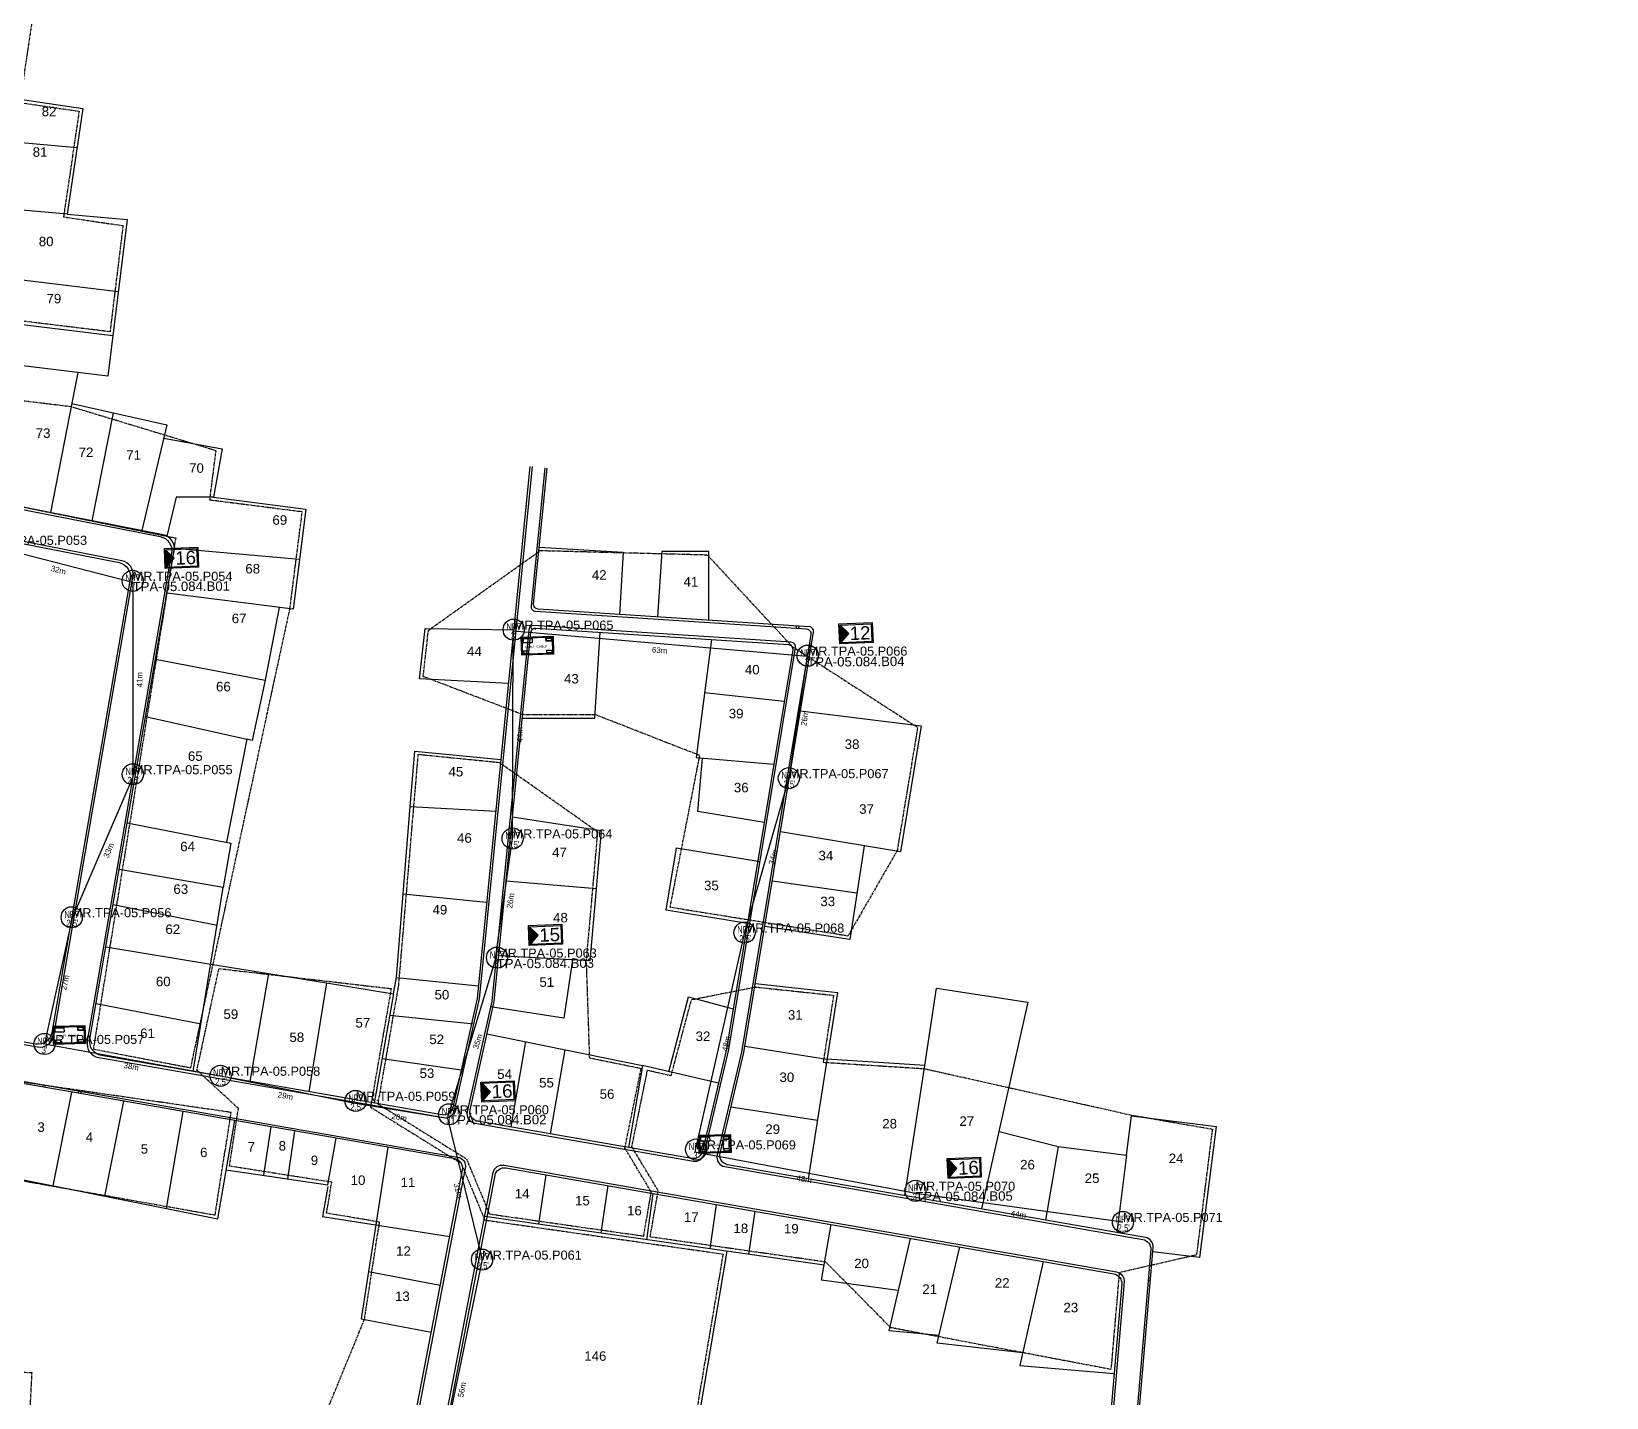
# Model space of a CAD drawing. Header units: millimetres. Extents: x -3298 to -2025, y 31979 to 33494.
# Drawn here: x -3040.9 to -2706.8, y 32544.3 to 32834 of the extents above; entities that cross this region are included whole.
import ezdxf
from ezdxf.enums import TextEntityAlignment as Align

# ---------------------------------------------------------------- set-up
doc = ezdxf.new("R2010")
doc.units = ezdxf.units.MM
doc.linetypes.add('PHANTOM2', pattern=[1.25, 0.625, -0.125, 0.125, -0.125, 0.125, -0.125])
for name, color, linetype in [('Base Map', 8, 'Continuous'), ('FAT', 30, 'Continuous'), ('Homepass Number', 6, 'Continuous'), ('LABEL CABLE', 200, 'Continuous'), ('NEW POLE 7m(2.5 inches)', 200, 'Continuous'), ('NEW POLE 7m(3 inches)', 4, 'Continuous'), ('NEW POLE ID 7m (2.5 inches)', 200, 'Continuous'), ('NEW POLE ID 7m(3 inches)', 4, 'Continuous'), ('SPAN KU', 161, 'Continuous')]:
    doc.layers.add(name, color=color, linetype=linetype)
for name, color, linetype, lineweight in [('FAT AREA', 134, 'PHANTOM2', 30), ('FO 24 CORE', 3, 'Continuous', 35), ('SLING WIRE', 4, 'Continuous', 30)]:
    doc.layers.add(name, color=color, linetype=linetype, lineweight=lineweight)
doc.styles.get("Standard").update_dxf_attribs({"font": 'arial.ttf'})
doc.styles.add('Title Block 3', font='dgn003.shx')
doc.styles.add('Title Block v21 - Default$0$Styledgn001', font='dgn001.shx')
doc.dimstyles.new('瓦达西瓦', dxfattribs={"dimtxt": 1.2, "dimasz": 0, "dimexe": 1.25, "dimexo": 0.625, "dimgap": 0.05, "dimtad": 1, "dimdec": 0, "dimtxsty": 'Standard', "dimblk": 'ARCHTICK', "dimcen": 0, "dimse1": 1, "dimse2": 1, "dimsd1": 1, "dimsd2": 1, "dimclre": 256, "dimclrt": 256, "dimadec": 0, "dimazin": 0, "dimtfac": 1, "dimtdec": 0, "dimtmove": 2, "dimatfit": 3, "dimfxl": 1, "dimarcsym": 0})

# ---------------------------------------------------------------- blocks, each defined once
blk = doc.blocks.new('*U53')
at = {"color": 0, "linetype": 'ByBlock', "lineweight": -2}
blk.add_circle((0, 0), 2.24, dxfattribs=at)
at = {"color": 0, "linetype": 'ByBlock', "lineweight": -2, "style": 'Title Block 3', "width": 0.799091}
for s, p in [('NP7', (0, 0.62)), ("3'", (0, -1.27))]:
    blk.add_text(s, height=1.488, dxfattribs=at).set_placement(p, align=Align.MIDDLE_CENTER)
blk = doc.blocks.new('*U57')
at = {"color": 0, "linetype": 'ByBlock', "lineweight": -2}
blk.add_circle((0, 0), 2.24, dxfattribs=at)
at = {"color": 0, "linetype": 'ByBlock', "lineweight": -2, "style": 'Title Block 3', "width": 0.799091}
for s, p in [('NP7', (0, 0.62)), ('2,', (-0.46, -1.27)), ("5'", (0.83, -1.27))]:
    blk.add_text(s, height=1.488, dxfattribs=at).set_placement(p, align=Align.MIDDLE_CENTER)
blk = doc.blocks.new('FAT')
h = blk.add_hatch(color=2)
h.dxf.hatch_style = 1
h.paths.add_polyline_path([(-4.25, 2), (-4.25, -2), (-2.4, 0)])
for points in [[(-4.5, 2.25), (3, 2.25), (3, -2.25), (-4.5, -2.25)], [(-4.25, 2), (2.75, 2), (2.75, -2), (-4.25, -2)]]:
    blk.add_lwpolyline(points, close=True)
at = {"color": 2}
blk.add_lwpolyline([(-4.25, 2), (-4.25, -2), (-2.4, 0)], close=True, dxfattribs=at)
at = {"color": 7}
blk.add_attdef('FAT', text='', height=3, dxfattribs=at).set_placement((0.18, 0), align=Align.MIDDLE_CENTER)
blk = doc.blocks.new('*D107')
at = {"layer": 'Defpoints', "color": 0, "lineweight": 30, "ltscale": 0.7, "transparency": 16777216}
for p in [(-3050.28, 32725.12), (-3019.4, 32717.22), (-3019.92, 32715.18)]:
    blk.add_point(p, dxfattribs=at)
at = {"layer": 'SPAN KU', "lineweight": 30, "ltscale": 0.7, "transparency": 16777216, "insert": (-3035.2, 32719.78), "char_height": 1.2, "attachment_point": 5, "rotation": 345.6344}
blk.add_mtext('32m', dxfattribs=at)
blk = doc.blocks.new('_ArchTick')
at = {"color": 0, "linetype": 'ByBlock', "const_width": 0.15}
blk.add_lwpolyline([(-0.5, -0.5), (0.5, 0.5)], dxfattribs=at)
blk = doc.blocks.new('*D108')
at = {"layer": 'Defpoints', "color": 0, "lineweight": 30, "ltscale": 0.7, "transparency": 16777216}
for p in [(-3019.4, 32717.22), (-3019.45, 32675.85), (-3017.35, 32675.85)]:
    blk.add_point(p, dxfattribs=at)
at = {"layer": 'SPAN KU', "lineweight": 30, "ltscale": 0.7, "transparency": 16777216, "insert": (-3017.98, 32696.53), "char_height": 1.2, "attachment_point": 5, "rotation": 89.9365}
blk.add_mtext('41m', dxfattribs=at)
blk = doc.blocks.new('*D109')
at = {"layer": 'Defpoints', "color": 0, "lineweight": 30, "ltscale": 0.7, "transparency": 16777216}
for p in [(-3019.45, 32675.85), (-3032.28, 32645.94), (-3030.35, 32645.11)]:
    blk.add_point(p, dxfattribs=at)
at = {"layer": 'SPAN KU', "lineweight": 30, "ltscale": 0.7, "transparency": 16777216, "insert": (-3024.54, 32660.33), "char_height": 1.2, "attachment_point": 5, "rotation": 66.7774}
blk.add_mtext('33m', dxfattribs=at)
blk = doc.blocks.new('*D110')
at = {"layer": 'Defpoints', "color": 0, "lineweight": 30, "ltscale": 0.7, "transparency": 16777216}
for p in [(-3032.28, 32645.94), (-3038.15, 32619.27), (-3036.1, 32618.81)]:
    blk.add_point(p, dxfattribs=at)
at = {"layer": 'SPAN KU', "lineweight": 30, "ltscale": 0.7, "transparency": 16777216, "insert": (-3033.8, 32632.29), "char_height": 1.2, "attachment_point": 5, "rotation": 77.5978}
blk.add_mtext('27m', dxfattribs=at)
blk = doc.blocks.new('*D111')
at = {"layer": 'Defpoints', "color": 0, "lineweight": 30, "ltscale": 0.7, "transparency": 16777216}
for p in [(-3038.15, 32619.27), (-3001.21, 32610.45), (-3000.83, 32612.52)]:
    blk.add_point(p, dxfattribs=at)
at = {"layer": 'SPAN KU', "lineweight": 30, "ltscale": 0.7, "transparency": 16777216, "insert": (-3019.75, 32614.48), "char_height": 1.2, "attachment_point": 5, "rotation": 349.7538}
blk.add_mtext('38m', dxfattribs=at)
blk = doc.blocks.new('*D112')
at = {"layer": 'Defpoints', "color": 0, "lineweight": 30, "ltscale": 0.7, "transparency": 16777216}
for p in [(-3000.83, 32612.52), (-2972.67, 32606.79), (-2973.09, 32604.73)]:
    blk.add_point(p, dxfattribs=at)
at = {"layer": 'SPAN KU', "lineweight": 30, "ltscale": 0.7, "transparency": 16777216, "insert": (-2987.04, 32608.25), "char_height": 1.2, "attachment_point": 5, "rotation": 348.4928}
blk.add_mtext('29m', dxfattribs=at)
blk = doc.blocks.new('*D113')
at = {"layer": 'Defpoints', "color": 0, "lineweight": 30, "ltscale": 0.7, "transparency": 16777216}
for p in [(-2972.67, 32606.79), (-2952.68, 32603.51), (-2953.02, 32601.43)]:
    blk.add_point(p, dxfattribs=at)
at = {"layer": 'SPAN KU', "lineweight": 30, "ltscale": 0.7, "transparency": 16777216, "insert": (-2962.91, 32603.73), "char_height": 1.2, "attachment_point": 5, "rotation": 350.6794}
blk.add_mtext('20m', dxfattribs=at)
blk = doc.blocks.new('*D114')
at = {"layer": 'Defpoints', "color": 0, "lineweight": 30, "ltscale": 0.7, "transparency": 16777216}
for p in [(-2942.59, 32636.88), (-2940.58, 32636.28), (-2952.68, 32603.51)]:
    blk.add_point(p, dxfattribs=at)
at = {"layer": 'SPAN KU', "lineweight": 30, "ltscale": 0.7, "transparency": 16777216, "insert": (-2946.26, 32619.78), "char_height": 1.2, "attachment_point": 5, "rotation": 73.1793}
blk.add_mtext('35m', dxfattribs=at)
blk = doc.blocks.new('*D115')
at = {"layer": 'Defpoints', "color": 0, "lineweight": 30, "ltscale": 0.7, "transparency": 16777216}
for p in [(-2938.87, 32662.85), (-2936.8, 32662.55), (-2942.59, 32636.88)]:
    blk.add_point(p, dxfattribs=at)
at = {"layer": 'SPAN KU', "lineweight": 30, "ltscale": 0.7, "transparency": 16777216, "insert": (-2939.31, 32649.66), "char_height": 1.2, "attachment_point": 5, "rotation": 81.8603}
blk.add_mtext('26m', dxfattribs=at)
blk = doc.blocks.new('*D116')
at = {"layer": 'Defpoints', "color": 0, "lineweight": 30, "ltscale": 0.7, "transparency": 16777216}
for p in [(-2938.72, 32706.89), (-2936.62, 32706.88), (-2938.87, 32662.85)]:
    blk.add_point(p, dxfattribs=at)
at = {"layer": 'SPAN KU', "lineweight": 30, "ltscale": 0.7, "transparency": 16777216, "insert": (-2937.35, 32684.86), "char_height": 1.2, "attachment_point": 5, "rotation": 89.8041}
blk.add_mtext('44m', dxfattribs=at)
blk = doc.blocks.new('*D117')
at = {"layer": 'Defpoints', "color": 0, "lineweight": 30, "ltscale": 0.7, "transparency": 16777216}
for p in [(-2938.72, 32706.89), (-2876.37, 32701.52), (-2876.55, 32699.43)]:
    blk.add_point(p, dxfattribs=at)
at = {"layer": 'SPAN KU', "lineweight": 30, "ltscale": 0.7, "transparency": 16777216, "insert": (-2907.67, 32702.77), "char_height": 1.2, "attachment_point": 5, "rotation": 355.0795}
blk.add_mtext('63m', dxfattribs=at)
blk = doc.blocks.new('*D118')
at = {"layer": 'Defpoints', "color": 0, "lineweight": 30, "ltscale": 0.7, "transparency": 16777216}
for p in [(-2876.37, 32701.52), (-2880.28, 32675.63), (-2878.2, 32675.32)]:
    blk.add_point(p, dxfattribs=at)
at = {"layer": 'SPAN KU', "lineweight": 30, "ltscale": 0.7, "transparency": 16777216, "insert": (-2876.91, 32688.36), "char_height": 1.2, "attachment_point": 5, "rotation": 81.4217}
blk.add_mtext('26m', dxfattribs=at)
blk = doc.blocks.new('*D119')
at = {"layer": 'Defpoints', "color": 0, "lineweight": 30, "ltscale": 0.7, "transparency": 16777216}
for p in [(-2880.28, 32675.63), (-2889.67, 32642.89), (-2887.65, 32642.31)]:
    blk.add_point(p, dxfattribs=at)
at = {"layer": 'SPAN KU', "lineweight": 30, "ltscale": 0.7, "transparency": 16777216, "insert": (-2883.59, 32658.87), "char_height": 1.2, "attachment_point": 5, "rotation": 73.9925}
blk.add_mtext('34m', dxfattribs=at)
blk = doc.blocks.new('*D120')
at = {"layer": 'Defpoints', "color": 0, "lineweight": 30, "ltscale": 0.7, "transparency": 16777216}
for p in [(-2889.67, 32642.89), (-2900.18, 32596.39), (-2898.14, 32595.93)]:
    blk.add_point(p, dxfattribs=at)
at = {"layer": 'SPAN KU', "lineweight": 30, "ltscale": 0.7, "transparency": 16777216, "insert": (-2893.53, 32619.33), "char_height": 1.2, "attachment_point": 5, "rotation": 77.2622}
blk.add_mtext('48m', dxfattribs=at)
blk = doc.blocks.new('*D121')
at = {"layer": 'Defpoints', "color": 0, "lineweight": 30, "ltscale": 0.7, "transparency": 16777216}
for p in [(-2900.18, 32596.39), (-2853.33, 32587.64), (-2853.72, 32585.57)]:
    blk.add_point(p, dxfattribs=at)
at = {"layer": 'SPAN KU', "lineweight": 30, "ltscale": 0.7, "transparency": 16777216, "insert": (-2877.02, 32590.6), "char_height": 1.2, "attachment_point": 5, "rotation": 349.4139}
blk.add_mtext('48m', dxfattribs=at)
blk = doc.blocks.new('*D164')
at = {"layer": 'Defpoints', "color": 0, "lineweight": 30, "ltscale": 0.7, "transparency": 16777216}
for p in [(-2945.35, 32573.53), (-2956.66, 32518.96), (-2954.6, 32518.53)]:
    blk.add_point(p, dxfattribs=at)
at = {"layer": 'SPAN KU', "lineweight": 30, "ltscale": 0.7, "transparency": 16777216, "insert": (-2949.6, 32545.95), "char_height": 1.2, "attachment_point": 5, "rotation": 78.2949}
blk.add_mtext('56m', dxfattribs=at)
blk = doc.blocks.new('*D166')
at = {"layer": 'Defpoints', "color": 0, "lineweight": 30, "ltscale": 0.7, "transparency": 16777216}
for p in [(-2952.68, 32603.51), (-2947.39, 32573.03), (-2945.35, 32573.53)]:
    blk.add_point(p, dxfattribs=at)
at = {"layer": 'SPAN KU', "lineweight": 30, "ltscale": 0.7, "transparency": 16777216, "insert": (-2950.41, 32588.18), "char_height": 1.2, "attachment_point": 5, "rotation": 283.7348}
blk.add_mtext('31m', dxfattribs=at)
blk = doc.blocks.new('*D170')
at = {"layer": 'Defpoints', "color": 0, "lineweight": 30, "ltscale": 0.7, "transparency": 16777216}
for p in [(-2853.33, 32587.64), (-2809.4, 32581.52), (-2809.69, 32579.44)]:
    blk.add_point(p, dxfattribs=at)
at = {"layer": 'SPAN KU', "lineweight": 30, "ltscale": 0.7, "transparency": 16777216, "insert": (-2831.57, 32583.14), "char_height": 1.2, "attachment_point": 5, "rotation": 352.0744}
blk.add_mtext('44m', dxfattribs=at)
blk = doc.blocks.new('LABEL')
at = {"layer": 'LABEL CABLE', "ltscale": 0.15}
for p, q in [((-6595.62, 19707.66), (-6595.62, 19711.51)), ((-6595.62, 19711.51), (-6588.86, 19711.51)), ((-6595.42, 19707.86), (-6595.42, 19711.31)), ((-6595.42, 19711.31), (-6589.06, 19711.31)), ((-6595.25, 19711.15), (-6595.25, 19710.3)), ((-6595.25, 19711.15), (-6593.32, 19711.15)), ((-6593.32, 19711.15), (-6593.32, 19710.3)), ((-6590.46, 19711.21), (-6590.46, 19710.51)), ((-6590.46, 19711.21), (-6589.16, 19711.21)), ((-6590.36, 19711.11), (-6590.36, 19710.61)), ((-6590.36, 19711.11), (-6589.26, 19711.11)), ((-6589.26, 19711.11), (-6589.26, 19710.61)), ((-6589.16, 19711.21), (-6589.16, 19710.51)), ((-6589.06, 19711.31), (-6589.06, 19707.86)), ((-6588.86, 19711.51), (-6588.86, 19707.66)), ((-6588.86, 19707.66), (-6595.62, 19707.66)), ((-6589.06, 19707.86), (-6595.42, 19707.86)), ((-6595.25, 19710.3), (-6593.32, 19710.3)), ((-6595.25, 19708.56), (-6595.25, 19708.06)), ((-6595.25, 19708.56), (-6594.15, 19708.56)), ((-6595.25, 19708.06), (-6594.15, 19708.06)), ((-6594.15, 19708.56), (-6594.15, 19708.06)), ((-6590.46, 19710.51), (-6589.16, 19710.51)), ((-6590.36, 19710.61), (-6589.26, 19710.61)), ((-6590.36, 19708.56), (-6590.36, 19708.06)), ((-6590.36, 19708.56), (-6589.26, 19708.56)), ((-6590.36, 19708.06), (-6589.26, 19708.06)), ((-6589.26, 19708.56), (-6589.26, 19708.06))]:
    blk.add_line(p, q, dxfattribs=at)
at = {"layer": 'LABEL CABLE', "attachment_point": 7, "line_spacing_factor": 0.6, "style": 'Title Block v21 - Default$0$Styledgn001'}
for s, insert, char_height in [('\\pxsm1.5;{\\W1.06772;MYREPUBLIC}', (-6590.29, 19710.78), 0.1), ('\\pxsm1.5;{\\W1.06772;LABEL CABLE}', (-6594.9, 19709.13), 0.5)]:
    blk.add_mtext(s, dxfattribs=dict(at, insert=insert, char_height=char_height))

msp = doc.modelspace()

# ---------------------------------------------------------------- linework, layer by layer
at = {"layer": 'Base Map', "ltscale": 0.7}
for points in [[(-3054.44, 32927.48), (-3076.32, 32742.96, 0.392174), (-3073.11, 32738.57), (-3013.6, 32726.88, -0.407533), (-3011.22, 32723.43), (-3029.1, 32619.87, 0.413759), (-3026.66, 32616.4), (-2953.47, 32603.65, 0.400593), (-2951.17, 32605.18), (-2945.91, 32628.81), (-2934.68, 32741.71)], [(-2935.18, 32741.76), (-2946.4, 32628.89), (-2951.56, 32605.76, -0.400593), (-2953.85, 32604.22), (-3026.08, 32616.81, -0.413759), (-3028.52, 32620.27), (-3010.64, 32723.82, 0.407533), (-3013.02, 32727.28), (-3072.56, 32738.97, -0.392174), (-3075.77, 32743.36), (-3053.94, 32927.41)], [(-2300.91, 32839.21), (-2239.05, 32833.79, -0.303217), (-2234.72, 32830.32), (-2186.76, 32678.39), (-2175.87, 32635.07), (-2124.94, 32297.31, -0.52188), (-2130.89, 32291.66), (-2502.61, 32368.38), (-2813.13, 32415.9, -0.402156), (-2817.34, 32421.39), (-2812.34, 32466.41), (-2802.98, 32576.08, 0.388842), (-2804.63, 32578.22), (-2893.25, 32593.66, -0.432003), (-2894.86, 32596.09), (-2889.8, 32617.43), (-2875.03, 32706.59, 0.443531), (-2875.95, 32707.76), (-2933.47, 32711.51, -0.424207), (-2934.4, 32712.6), (-2931.54, 32741.4)], [(-2932.03, 32741.45), (-2934.95, 32712.14, 0.424207), (-2934.02, 32711.04), (-2876.53, 32707.29, -0.443531), (-2875.61, 32706.13), (-2890.29, 32617.53), (-2895.47, 32595.69, 0.432003), (-2893.86, 32593.26), (-2805.17, 32577.8, -0.388842), (-2803.52, 32575.66), (-2812.84, 32466.46), (-2817.89, 32420.97, 0.402156), (-2813.68, 32415.48), (-2502.7, 32367.88), (-2129.77, 32290.92, 0.52188), (-2123.81, 32296.56), (-2174.89, 32635.27), (-2185.8, 32678.66), (-2233.8, 32830.74, 0.303217), (-2238.13, 32834.21)], [(-3116.95, 32632.14), (-3039.65, 32618.66, 0.414668), (-3036.17, 32621.11), (-3019.39, 32718.29, 0.407533), (-3021.77, 32721.75), (-3091.99, 32735.53, 0.409753), (-3095.5, 32733.21), (-3116.95, 32632.14)], [(-3116.45, 32632.05), (-3095.11, 32732.63, -0.409753), (-3091.6, 32734.95), (-3022.35, 32721.35, -0.407533), (-3019.97, 32717.9), (-3036.58, 32621.69, -0.414668), (-3040.05, 32619.24), (-3116.84, 32632.62)], [(-2934.39, 32708.01, 0.40429), (-2935.45, 32707.11), (-2943.27, 32628.38), (-2948.51, 32604.91, 0.427966), (-2946.9, 32602.5), (-2900.53, 32594.42, 0.396645), (-2898.24, 32595.93), (-2892.98, 32618.07), (-2878.87, 32703.29, 0.443531), (-2879.79, 32704.45), (-2934.39, 32708.01)], [(-3077.17, 32617.44), (-3078.52, 32387.69, 0.440903), (-3070.93, 32380.67), (-2992.75, 32387.28, 0.335868), (-2988.26, 32391.32), (-2949.49, 32592.53, 0.419437), (-2951.11, 32594.88), (-3118.66, 32624.08)], [(-3118.55, 32624.57), (-2950.52, 32595.29, -0.419437), (-2948.9, 32592.94), (-2987.84, 32390.85, -0.335868), (-2992.33, 32386.81), (-3071.44, 32380.13, -0.440903), (-3079.03, 32387.14), (-3077.67, 32617.44)], [(-2942.98, 32591.98, -0.40901), (-2940.67, 32593.57), (-2810.78, 32570.93, -0.388842), (-2809.13, 32568.79), (-2817.82, 32466.95), (-2822.8, 32422.14, -0.426374), (-2828.52, 32417.75), (-2967.17, 32438.97, -0.425526), (-2971.32, 32444.86), (-2942.98, 32591.98)]]:
    msp.add_lwpolyline(points, format="xyb", dxfattribs=at)
for points in [[(-3066.32, 32823.02), (-3030.02, 32817.67), (-3033.33, 32795.27), (-3069.23, 32798.47)], [(-3067.55, 32812.62), (-3031.24, 32809.4)], [(-3033.33, 32795.27), (-3020.65, 32794.14), (-3024.7, 32760.9), (-3072.99, 32766.78)], [(-3070.86, 32784.75), (-3022.51, 32778.87)], [(-3071.97, 32775.41), (-3023.65, 32769.53)], [(-3031.07, 32761.68), (-3036.91, 32731.97)], [(-3032.37, 32755.08), (-3012.2, 32750.57), (-3017.51, 32728.16)], [(-3023.62, 32753.12), (-3028.11, 32730.24)], [(-3012.87, 32747.75), (-3000.45, 32745.49), (-3002.32, 32735.21), (-3010.26, 32735.21), (-3012.2, 32726.99)], [(-3002.32, 32735.21), (-2982.7, 32732.71), (-2984.06, 32722.05), (-3010.6, 32724.33)], [(-2933.2, 32724.64), (-2915.43, 32723.57), (-2916.22, 32710.38)], [(-2897.27, 32709.15), (-2897.27, 32723.72), (-2907.21, 32723.72), (-2908.12, 32709.85)], [(-2984.06, 32722.05), (-2985.41, 32711.46), (-3012.18, 32714.89)], [(-3011.93, 32719.31), (-3011.44, 32719.21)], [(-3011.84, 32719.8), (-3011.35, 32719.7)], [(-2988.39, 32711.84), (-2991.36, 32696.39)], [(-2937.68, 32711.78), (-2937.66, 32711.78)], [(-2939.76, 32695.7), (-2958.58, 32696.74), (-2957.39, 32707.38), (-2938.63, 32707.09)], [(-2936.81, 32688.4), (-2921.45, 32688.4), (-2920.27, 32706.59)], [(-2878.69, 32707.43), (-2878.61, 32707.93)], [(-2878.19, 32707.4), (-2878.11, 32707.9)], [(-2896.69, 32705.05), (-2899.96, 32680), (-2883.46, 32678.62)], [(-2876.01, 32703.7), (-2875.51, 32703.67)], [(-2875.93, 32704.2), (-2875.43, 32704.16)], [(-3014.61, 32700.85), (-2991.36, 32696.39), (-2994.12, 32683.64), (-2995.27, 32683.9)], [(-2898.16, 32693.81), (-2881.25, 32692)], [(-2877.78, 32689.95), (-2852.18, 32686.74), (-2856.62, 32660.05), (-2882.04, 32664.26)], [(-3016.71, 32688.69), (-2995.27, 32683.9), (-2999.57, 32662.05)], [(-2960.56, 32669.63), (-2959.58, 32681.4), (-2941.36, 32679.59)], [(-2885.51, 32666.26), (-2899.57, 32668.54), (-2898.62, 32679.89)], [(-2962.09, 32651.08), (-2960.56, 32669.63), (-2942.45, 32668.66)], [(-2938.89, 32667.44), (-2920.05, 32664.55), (-2921.15, 32652.14), (-2940.24, 32653.82)], [(-3020.59, 32666.19), (-2998.61, 32661.86), (-3000.24, 32652.45)], [(-2889.06, 32644.83), (-2906.28, 32647.67), (-2904.1, 32660.9), (-2886.38, 32657.97)], [(-2864.3, 32661.32), (-2867.37, 32641.39), (-2885.37, 32644.17)], [(-3006.6, 32613.41), (-3000.25, 32652.45), (-3022.31, 32656.26)], [(-2883.76, 32653.88), (-2865.83, 32651.35)], [(-2963.46, 32633.34), (-2962.09, 32651.08), (-2944.37, 32649.32)], [(-2921.15, 32652.14), (-2922.5, 32636.88), (-2941.82, 32637.95)], [(-3023.59, 32648.84), (-3001.54, 32644.5)], [(-3025.14, 32639.84), (-3002.89, 32636.22)], [(-2926.15, 32637.08), (-2927.99, 32624.77), (-2943.55, 32627.16)], [(-3002.89, 32636.22), (-2978.36, 32632.22), (-2982.12, 32609.15)], [(-2990.63, 32634.22), (-2994.62, 32611.32)], [(-2964.16, 32629.91), (-2963.46, 32633.34), (-2946.13, 32631.61)], [(-2978.36, 32632.22), (-2964.16, 32629.91), (-2968.2, 32606.72)], [(-2887.37, 32632.06), (-2869.96, 32630.21), (-2876.17, 32590.68)], [(-2851.46, 32614.73), (-2848.95, 32631.09), (-2829.56, 32628.12), (-2839.38, 32584.27)], [(-3027.21, 32627.87), (-3004.95, 32623.56)], [(-2905.73, 32613.39), (-2901.55, 32629.29), (-2892.05, 32626.75)], [(-2964.95, 32625.35), (-2947.08, 32623.56)], [(-2944.31, 32621.43), (-2911.29, 32614.68), (-2914.31, 32597.33)], [(-2936.12, 32619.76), (-2939.27, 32601.68)], [(-2927.8, 32618.06), (-2930.91, 32600.22)], [(-2889.57, 32618.77), (-2872.19, 32616.04)], [(-2966.55, 32616.19), (-2949.77, 32613.79)], [(-2895.19, 32610.95), (-2911.29, 32614.68)], [(-2855.68, 32587.11), (-2851.46, 32614.73), (-2872.19, 32616.04)], [(-3038.49, 32610.62), (-3038.58, 32610.12)], [(-3038, 32610.53), (-3038.09, 32610.04)], [(-3032.42, 32609.05), (-3036.4, 32589.2)], [(-3030.92, 32609.3), (-3031.01, 32608.8)], [(-3030.43, 32609.21), (-3030.52, 32608.72)], [(-3021.37, 32607.12), (-3025.4, 32586.99)], [(-3046.15, 32591.15), (-3012.31, 32584.37), (-3008.72, 32604.92)], [(-3012.31, 32584.37), (-3001.41, 32582.19), (-2997.78, 32603.01)], [(-2892.51, 32605.97), (-2874.22, 32603.09)], [(-2808.65, 32595.68), (-2807.6, 32604.04), (-2789.66, 32601.78), (-2793.16, 32573.95), (-2803.06, 32575.19)], [(-2990.14, 32601.68), (-2991.69, 32591.41)], [(-2985.11, 32600.81), (-2986.64, 32590.65)], [(-2835.69, 32600.71), (-2823.12, 32597.5), (-2825.84, 32581.91)], [(-2999.59, 32592.6), (-2978.03, 32589.36), (-2976.3, 32599.27)], [(-2965.31, 32597.36), (-2967.88, 32580.91)], [(-2823.12, 32597.5), (-2808.65, 32595.68), (-2810.72, 32579.28)], [(-2931.84, 32591.52), (-2933.34, 32581.02)], [(-2978.08, 32589.04), (-2979.16, 32582.67), (-2952.2, 32578.46)], [(-2918.68, 32589.23), (-2920.12, 32579.13)], [(-2909.1, 32587.56), (-2910.5, 32577.75)], [(-2895.69, 32585.22), (-2897.03, 32575.83)], [(-2887.51, 32583.8), (-2888.81, 32574.65)], [(-2967.88, 32580.91), (-2969.43, 32571.03), (-2954.2, 32568.1)], [(-2872.77, 32572.36), (-2944.78, 32582.65)], [(-2857.05, 32566.95), (-2873.33, 32569.15), (-2871.27, 32580.97)], [(-2848.41, 32557.41), (-2859.01, 32558.45), (-2854.48, 32578.04)], [(-2893.42, 32575.31), (-2903.3, 32516.8), (-2955.03, 32526.76)], [(-2830.7, 32553.76), (-2848.79, 32555.8), (-2843.99, 32576.21)], [(-2826.36, 32573.14), (-2831.29, 32551.11), (-2811.29, 32549.41)], [(-2969.43, 32571.03), (-2970.99, 32561), (-2956.12, 32558.14)], [(-2804.03, 32569.76), (-2803.53, 32569.67)], [(-2804.07, 32569.26), (-2803.57, 32569.17)]]:
    msp.add_lwpolyline(points, dxfattribs=at)
for points in [[(-2879.45, 32702.82), (-2893.48, 32618.17), (-2898.62, 32596.5, -0.396645), (-2900.9, 32594.99), (-2946.3, 32602.9, -0.427966), (-2947.9, 32605.31), (-2942.78, 32628.31), (-2935, 32706.58, -0.40429), (-2933.94, 32707.48), (-2880.38, 32703.99, -0.443531)], [(-2809.67, 32568.38), (-2818.32, 32467), (-2823.24, 32422.71, -0.426374), (-2828.96, 32418.32), (-2966.58, 32439.38, -0.425526), (-2970.73, 32445.27), (-2942.58, 32591.4, -0.40901), (-2940.27, 32592.99), (-2811.32, 32570.52, -0.388842)]]:
    msp.add_lwpolyline(points, format="xyb", close=True, dxfattribs=at)
at = {"layer": 'FAT AREA', "color": 7, "lineweight": 30, "ltscale": 0.7}
msp.add_lwpolyline([(-3093.25, 32892.19), (-3058.08, 32886.58), (-3055.73, 32906.39), (-3031, 32903.1), (-3033.5, 32882), (-3040.08, 32867.44), (-3040.08, 32852.65), (-3039.33, 32847.63), (-3040.67, 32837.25), (-3043.37, 32818.93), (-3030.82, 32817.08), (-3034.12, 32794.68), (-3021.52, 32792.82), (-3024.26, 32770.31), (-3043.19, 32772.61), (-3078.26, 32776.77), (-3077.3, 32788.89), (-3075.62, 32803.09), (-3110.45, 32807.22), (-3098.02, 32892.98)], close=True, dxfattribs=at)
at = {"layer": 'FAT AREA', "color": 6, "lineweight": 30, "ltscale": 0.7}
for points in [[(-3065.22, 32737.73), (-3010.33, 32726.59), (-3027.8, 32618.19), (-3007.14, 32614.23), (-2986.1, 32711.58), (-2983.49, 32732.11), (-3003.1, 32734.61), (-3001.77, 32745.09), (-3032.51, 32754.4), (-3044.52, 32755.86), (-3045.09, 32751.22), (-3062.51, 32754.11)], [(-2957.82, 32697.2), (-2956.73, 32706.99), (-2932.99, 32723.93), (-2897.59, 32723.02), (-2879.58, 32703.59), (-2852.95, 32686.4), (-2857.29, 32660.29), (-2867.74, 32642.16), (-2905.45, 32648.24), (-2899.16, 32680.44), (-2921.32, 32689.1), (-2936.68, 32689.1)], [(-2958.95, 32680.64), (-2963.11, 32631.53), (-2967.46, 32606.57), (-2948.66, 32594.93), (-2943.79, 32583.22), (-2911.07, 32578.54), (-2909.45, 32587.86), (-2915.05, 32597.2), (-2911.61, 32614.03), (-2922.51, 32616.26), (-2923.2, 32636.9), (-2920.79, 32664.21), (-2941.62, 32678.91)], [(-3001.16, 32635.26), (-2964.62, 32631.01), (-2969.01, 32605.87), (-2949.78, 32593.97), (-2944.77, 32581.94), (-2894.23, 32574.72), (-2903.87, 32517.62), (-2932.99, 32523.23), (-2938.69, 32487.43), (-2968.4, 32494.47), (-2996.82, 32497.42), (-2993.41, 32527.77), (-2980.55, 32527.77), (-2979.27, 32539), (-2970.31, 32560.81), (-2967.08, 32581.49), (-2978.33, 32583.38), (-2977.22, 32589.94), (-2998.94, 32593.36), (-2997.01, 32605.6), (-3005.83, 32613.66)], [(-2905.23, 32612.56), (-2900.92, 32628.67), (-2887.34, 32631.35), (-2870.77, 32629.59), (-2873, 32615.39), (-2851.55, 32614.04), (-2833.61, 32610.02), (-2807.63, 32604.2), (-2790.44, 32601.21), (-2793.8, 32574.52), (-2810.19, 32570.75), (-2811.95, 32550.24), (-2858.67, 32559.1), (-2872.44, 32573.02), (-2893.32, 32576), (-2909.69, 32578.34), (-2907.98, 32588.14), (-2913.57, 32597.46), (-2910.25, 32613.72)]]:
    msp.add_lwpolyline(points, close=True, dxfattribs=at)
at = {"layer": 'FAT AREA', "color": 5, "lineweight": 30, "ltscale": 0.7}
msp.add_lwpolyline([(-3103.53, 32599.81), (-3106.37, 32574.94), (-3110.55, 32575.42), (-3114.01, 32539.66), (-3076.93, 32538.14), (-3077, 32527.23), (-3050.73, 32527.39), (-3041.95, 32526.74), (-3040.8, 32549.49), (-3058.09, 32550.37), (-3054.62, 32592.37), (-3001.99, 32583), (-2998.56, 32604.74), (-3076.47, 32616.04), (-3076.59, 32596.05)], close=True, dxfattribs=at)
at = {"layer": 'FO 24 CORE', "lineweight": 30, "ltscale": 0.7}
msp.add_lwpolyline([(-3082.93, 32733.11), (-3050.28, 32725.12), (-3019.4, 32717.22), (-3019.45, 32675.85), (-3032.28, 32645.94), (-3038.15, 32619.27), (-3000.83, 32612.52), (-2972.67, 32606.79), (-2952.68, 32603.51), (-2942.59, 32636.88), (-2938.87, 32662.85), (-2938.72, 32706.89), (-2876.37, 32701.52), (-2880.28, 32675.63), (-2889.67, 32642.89), (-2900.18, 32596.39), (-2853.33, 32587.64)], dxfattribs=at)
at = {"layer": 'SLING WIRE', "lineweight": 30, "ltscale": 0.7}
for points in [[(-2952.68, 32603.51), (-2945.35, 32573.53)], [(-2853.33, 32587.64), (-2809.4, 32581.52)], [(-2945.35, 32573.53), (-2956.66, 32518.96)]]:
    msp.add_lwpolyline(points, dxfattribs=at)

# ---------------------------------------------------------------- block references
at = {"layer": 'FAT', "lineweight": 30, "ltscale": 0.7, "xscale": 0.9424579026324792, "yscale": 0.9424579026324792, "zscale": 0.9424579026324792, "rotation": 2.423739857319486}
for p, values in [((-3008.4, 32722.38), {'FAT': '16'}), ((-2865.32, 32706.41), {'FAT': '12'}), ((-2931.18, 32642.42), {'FAT': '15'}), ((-2941.27, 32609.24), {'FAT': '16'}), ((-2842.36, 32593.02), {'FAT': '16'})]:
    msp.add_blockref('FAT', p, dxfattribs=at).add_auto_attribs(values)
at = {"layer": 'NEW POLE 7m(2.5 inches)'}
for p in [(-3019.42, 32676.47), (-2880.28, 32675.63), (-2938.87, 32662.85), (-3032.39, 32646.14), (-2889.67, 32642.89), (-3000.83, 32612.52), (-2972.16, 32607.19), (-2809.4, 32581.52), (-2945.35, 32573.53)]:
    msp.add_blockref('*U57', p, dxfattribs=at)
at = {"layer": 'NEW POLE 7m(3 inches)'}
for p in [(-3019.45, 32717.49), (-2938.63, 32707.14), (-2876.28, 32701.62), (-2942.17, 32637.58), (-3038.15, 32619.27), (-2952.33, 32604.35), (-2899.94, 32596.9), (-2853.42, 32588.13)]:
    msp.add_blockref('*U53', p, dxfattribs=at)
at = {"layer": 'SPAN KU', "lineweight": 30, "rotation": 1.60805598257084}
for p in [(4209.14, 13186.92), (4109.82, 13104.36), (4246.78, 13081.24)]:
    msp.add_blockref('LABEL', p, dxfattribs=at)

# ---------------------------------------------------------------- texts
at = {"layer": 'FAT', "lineweight": 30}
for s, p in [('TPA-05.084.B01', (-3019.46, 32715.25)), ('TPA-05.084.B04', (-2876.38, 32699.28)), ('TPA-05.084.B03', (-2942.24, 32635.29)), ('TPA-05.084.B02', (-2952.33, 32602.11)), ('TPA-05.084.B05', (-2853.42, 32585.89))]:
    msp.add_text(s, height=2, rotation=0.3973, dxfattribs=at).set_placement(p)
at = {"layer": 'Homepass Number', "lineweight": 30, "ltscale": 0.7}
for s, height, p in [('82', 2.014, (-3038.76, 32815.42)), ('81', 2.014, (-3040.67, 32806.82)), ('80', 2.014, (-3039.37, 32787.85)), ('79', 2.014, (-3037.73, 32775.74)), ('73', 2.014, (-3040.02, 32747.2)), ('72', 2.014, (-3030.91, 32743.14)), ('71', 2.014, (-3020.83, 32742.55)), ('70', 2.014, (-3007.48, 32739.8)), ('69', 2.014, (-2989.81, 32728.78)), ('68', 2.014, (-2995.56, 32718.45)), ('42', 2.014, (-2922.05, 32717.13)), ('41', 2.014, (-2902.61, 32715.67)), ('67', 2.014, (-2998.44, 32707.91)), ('44', 2.014, (-2948.52, 32700.93)), ('43', 2.014, (-2927.95, 32695.12)), ('40', 2.014, (-2889.6, 32697.04)), ('66', 2.014, (-3001.78, 32693.44)), ('39', 2.014, (-2893.02, 32687.72)), ('38', 2.014, (-2868.42, 32681.24)), ('65', 2.014, (-3007.74, 32678.71)), ('45', 2.014, (-2952.46, 32675.4)), ('36', 2.014, (-2891.93, 32672.03)), ('37', 2.014, (-2865.35, 32667.48)), ('46', 2.014, (-2950.65, 32661.34)), ('64', 2.014, (-3009.37, 32659.53)), ('47', 2.014, (-2930.48, 32658.31)), ('34', 2.014, (-2873.98, 32657.61)), ('63', 2.014, (-3010.81, 32650.49)), ('35', 2.014, (-2898.26, 32651.27)), ('33', 2.014, (-2873.59, 32647.9)), ('49', 2.014, (-2955.85, 32646.13)), ('48', 2.014, (-2930.28, 32644.45)), ('62', 2.014, (-3012.51, 32641.99)), ('60', 2.014, (-3014.54, 32630.91)), ('51', 2.014, (-2933.18, 32630.78)), ('50', 2.014, (-2955.43, 32628.11)), ('59', 2.014, (-3000.2, 32623.98)), ('31', 2.014, (-2880.47, 32623.82)), ('57', 2.014, (-2972.2, 32622.15)), ('61', 2.014, (-3017.87, 32619.93)), ('58', 2.014, (-2986.2, 32619.08)), ('52', 2.014, (-2956.53, 32618.64)), ('32', 2.014, (-2900.05, 32619.29)), ('53', 2.014, (-2958.6, 32611.45)), ('54', 2.014, (-2942.13, 32611.25)), ('30', 2.014, (-2882.26, 32610.6)), ('55', 2.014, (-2933.24, 32609.44)), ('56', 2.014, (-2920.4, 32607.04)), ('28', 2.014, (-2860.45, 32600.75)), ('27', 2.014, (-2844.09, 32601.3)), ('3', 2.01, (-3039.66, 32600.02)), ('4', 2.01, (-3029.4, 32597.9)), ('29', 2.014, (-2885.26, 32599.59)), ('5', 2.01, (-3017.75, 32595.4)), ('6', 2.01, (-3005.15, 32594.67)), ('7', 2.01, (-2995.08, 32595.84)), ('8', 2.01, (-2988.49, 32596.06)), ('9', 2.01, (-2981.68, 32592.99)), ('26', 2.014, (-2831.22, 32592.06)), ('24', 2.014, (-2799.69, 32593.4)), ('10', 2.014, (-2973.22, 32588.77)), ('11', 2.014, (-2962.64, 32588.3)), ('25', 2.014, (-2817.51, 32589.18)), ('14', 2.014, (-2938.4, 32585.9)), ('15', 2.014, (-2925.62, 32584.43)), ('16', 2.014, (-2914.59, 32582.32)), ('17', 2.014, (-2902.52, 32580.93)), ('18', 2.014, (-2892.02, 32578.56)), ('19', 2.014, (-2881.31, 32578.49)), ('12', 2.014, (-2963.57, 32573.74)), ('20', 2.014, (-2866.41, 32571.12)), ('22', 2.014, (-2836.58, 32566.98)), ('13', 2.014, (-2963.81, 32564.15)), ('21', 2.014, (-2851.96, 32565.66)), ('23', 2.014, (-2822.02, 32561.75)), ('146', 2.014, (-2923.66, 32551.47))]:
    msp.add_text(s, height=height, dxfattribs=at).set_placement(p, align=Align.BOTTOM_LEFT)
at = {"layer": 'NEW POLE ID 7m (2.5 inches)', "lineweight": 30}
for s, p in [('MR.TPA-05.P053', (-3050.28, 32725.12)), ('MR.TPA-05.P055', (-3019.42, 32676.47)), ('MR.TPA-05.P067', (-2880.28, 32675.63)), ('MR.TPA-05.P064', (-2938.87, 32662.85)), ('MR.TPA-05.P056', (-3032.39, 32646.14)), ('MR.TPA-05.P068', (-2889.67, 32642.89)), ('MR.TPA-05.P058', (-3000.83, 32612.52)), ('MR.TPA-05.P059', (-2972.16, 32607.19)), ('MR.TPA-05.P071', (-2809.4, 32581.52)), ('MR.TPA-05.P061', (-2945.35, 32573.53))]:
    msp.add_text(s, height=1.9328, dxfattribs=at).set_placement(p)
at = {"layer": 'NEW POLE ID 7m(3 inches)', "lineweight": 30}
for s, p in [('MR.TPA-05.P054', (-3019.45, 32717.49)), ('MR.TPA-05.P065', (-2938.63, 32707.14)), ('MR.TPA-05.P066', (-2876.28, 32701.62)), ('MR.TPA-05.P063', (-2942.17, 32637.58)), ('MR.TPA-05.P057', (-3038.15, 32619.27)), ('MR.TPA-05.P060', (-2952.33, 32604.35)), ('MR.TPA-05.P069', (-2899.94, 32596.9)), ('MR.TPA-05.P070', (-2853.42, 32588.13))]:
    msp.add_text(s, height=1.9328, dxfattribs=at).set_placement(p)

# ---------------------------------------------------------------- dimensions: what is measured, and where the dimension line sits
at = {"layer": 'SPAN KU', "lineweight": 30, "ltscale": 0.7}
for p1, p2, distance, picture, middle in [((-3050.28, 32725.12), (-3019.4, 32717.22), -2.1, '*D107', (-3035.2, 32719.78)), ((-3019.4, 32717.22), (-3019.45, 32675.85), 2.1, '*D108', (-3017.98, 32696.53)), ((-2938.87, 32662.85), (-2938.72, 32706.89), -2.1, '*D116', (-2937.35, 32684.86)), ((-2938.72, 32706.89), (-2876.37, 32701.52), -2.1, '*D117', (-2907.67, 32702.77)), ((-2876.37, 32701.52), (-2880.28, 32675.63), 2.1, '*D118', (-2876.91, 32688.36)), ((-3019.45, 32675.85), (-3032.28, 32645.94), 2.1, '*D109', (-3024.54, 32660.33)), ((-2880.28, 32675.63), (-2889.67, 32642.89), 2.1, '*D119', (-2883.59, 32658.87)), ((-2942.59, 32636.88), (-2938.87, 32662.85), -2.1, '*D115', (-2939.31, 32649.66)), ((-3032.28, 32645.94), (-3038.15, 32619.27), 2.1, '*D110', (-3033.8, 32632.29)), ((-2889.67, 32642.89), (-2900.18, 32596.39), 2.1, '*D120', (-2893.53, 32619.33)), ((-2952.68, 32603.51), (-2942.59, 32636.88), -2.1, '*D114', (-2946.26, 32619.78)), ((-3038.15, 32619.27), (-3000.83, 32612.52), -2.1, '*D111', (-3019.75, 32614.48)), ((-3000.83, 32612.52), (-2972.67, 32606.79), -2.1, '*D112', (-2987.04, 32608.25)), ((-2972.67, 32606.79), (-2952.68, 32603.51), -2.1, '*D113', (-2962.91, 32603.73)), ((-2952.68, 32603.51), (-2945.35, 32573.53), -2.1, '*D166', (-2950.41, 32588.18)), ((-2900.18, 32596.39), (-2853.33, 32587.64), -2.1, '*D121', (-2877.02, 32590.6)), ((-2853.33, 32587.64), (-2809.4, 32581.52), -2.1, '*D170', (-2831.57, 32583.14)), ((-2945.35, 32573.53), (-2956.66, 32518.96), 2.1, '*D164', (-2949.6, 32545.95))]:
    dim = msp.add_aligned_dim(p1=p1, p2=p2, distance=distance, dimstyle='瓦达西瓦', override={"dimpost": 'm'}, dxfattribs=at)
    dim.commit()
    dim.dimension.update_dxf_attribs({"geometry": picture, "text_midpoint": middle})

doc.saveas('drawing.dxf')
